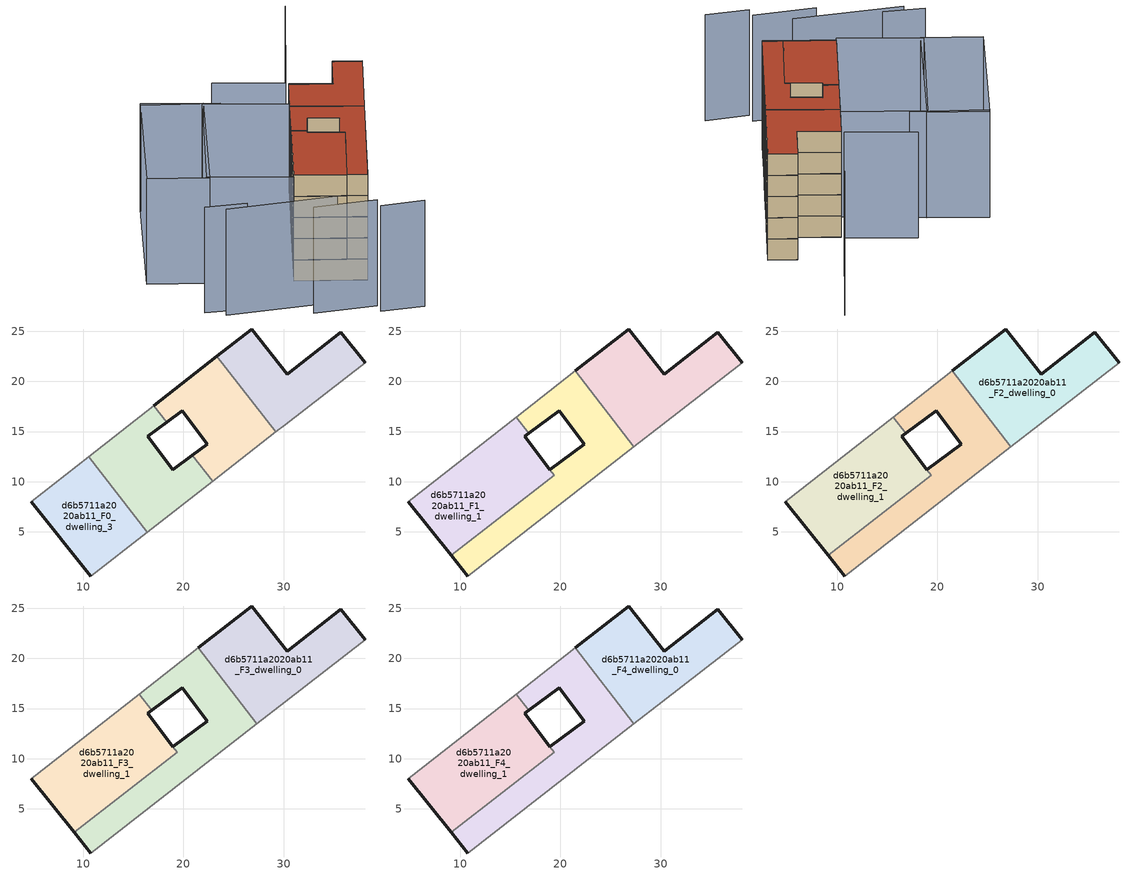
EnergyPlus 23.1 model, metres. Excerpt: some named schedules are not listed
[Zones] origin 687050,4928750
d6b5711a2020ab11_F0_dwelling_0
 floor ground (EU_floor_Construction): 38.14,21.88 35.68,24.89 30.34,20.7 26.8,25.22 23.34,22.51 29.21,14.96 30.17,15.7 z0
 wall outside (EU_wall_Construction): 23.34,22.51 26.8,25.22 30.34,20.7 35.68,24.89 38.14,21.88 z0:3
 wall adiabatic (EU_wall_Construction): 38.14,21.88 30.17,15.7 29.21,14.96 z0:3
 wall to d6b5711a2020ab11_F0_dwelling_1 (EU_wall_Construction): 29.21,14.96 23.34,22.51 z0:3
d6b5711a2020ab11_F0_dwelling_1
 floor ground (EU_floor_Construction): 29.21,14.96 23.34,22.51 17.04,17.58 18.33,15.92 19.89,17.08 22.36,13.74 20.89,12.64 22.9,10.04 z0
 wall outside (EU_wall_Construction): 20.89,12.64 22.36,13.74 19.89,17.08 18.33,15.92 / 17.04,17.58 23.34,22.51 z0:3
 wall to d6b5711a2020ab11_F0_dwelling_2 (EU_wall_Construction): 22.9,10.04 20.89,12.64 / 18.33,15.92 17.04,17.58 z0:3
 wall adiabatic (EU_wall_Construction): 29.21,14.96 22.9,10.04 z0:3
d6b5711a2020ab11_F0_dwelling_2
 floor ground (EU_floor_Construction): 22.9,10.04 20.89,12.64 18.95,11.19 16.45,14.52 18.33,15.92 17.04,17.58 10.56,12.51 16.41,4.99 z0
 wall outside (EU_wall_Construction): 18.33,15.92 16.45,14.52 18.95,11.19 20.89,12.64 z0:3
 wall adiabatic (EU_wall_Construction): 22.9,10.04 16.41,4.99 / 10.56,12.51 17.04,17.58 z0:3
 wall to d6b5711a2020ab11_F0_dwelling_3 (EU_wall_Construction): 16.41,4.99 10.56,12.51 z0:3
 roof outside (EU_roof_Construction): 19.37,10.64 16.45,14.52 18.95,11.19 z3
d6b5711a2020ab11_F0_dwelling_3
 floor ground (EU_floor_Construction): 16.41,4.99 10.56,12.51 4.82,8.01 10.79,0.6 z0
 wall outside (EU_wall_Construction): 10.79,0.6 4.82,8.01 z0:3
 wall adiabatic (EU_wall_Construction): 4.82,8.01 10.56,12.51 / 16.41,4.99 10.79,0.6 z0:3
d6b5711a2020ab11_F1_dwelling_0
 floor to d6b5711a2020ab11_F0_dwelling_0 (EU_floor_Construction): 38.14,21.88 35.68,24.89 30.34,20.7 26.8,25.22 23.34,22.51 29.21,14.96 30.17,15.7 z3
 floor to d6b5711a2020ab11_F0_dwelling_1 (EU_floor_Construction): 29.21,14.96 23.34,22.51 21.46,21.04 27.33,13.49 z3
 wall outside (EU_wall_Construction): 21.46,21.04 26.8,25.22 30.34,20.7 35.68,24.89 38.14,21.88 z3:6
 wall adiabatic (EU_wall_Construction): 38.14,21.88 30.17,15.7 27.33,13.49 z3:6
 wall to d6b5711a2020ab11_F1_dwelling_2 (EU_wall_Construction): 27.33,13.49 21.46,21.04 z3:6
d6b5711a2020ab11_F1_dwelling_1
 floor to d6b5711a2020ab11_F0_dwelling_3 (EU_floor_Construction): 14.79,7.07 10.56,12.51 4.82,8.01 9.12,2.67 z3
 floor to d6b5711a2020ab11_F0_dwelling_2 (EU_floor_Construction): 19.37,10.64 16.45,14.52 16.85,14.82 15.58,16.44 10.56,12.51 14.79,7.07 z3
 wall outside (EU_wall_Construction): 16.85,14.82 16.45,14.52 18.95,11.19 / 9.12,2.67 4.82,8.01 z3:6
 wall to d6b5711a2020ab11_F1_dwelling_2 (EU_wall_Construction): 15.58,16.44 16.85,14.82 / 18.95,11.19 19.37,10.64 9.12,2.67 z3:6
 wall adiabatic (EU_wall_Construction): 4.82,8.01 15.58,16.44 z3:6
d6b5711a2020ab11_F1_dwelling_2
 floor to d6b5711a2020ab11_F0_dwelling_1 (EU_floor_Construction): 27.33,13.49 21.46,21.04 17.04,17.58 18.33,15.92 19.89,17.08 22.36,13.74 20.89,12.64 22.9,10.04 z3
 floor to d6b5711a2020ab11_F0_dwelling_3 (EU_floor_Construction): 16.41,4.99 14.79,7.07 9.12,2.67 10.79,0.6 z3
 floor to d6b5711a2020ab11_F0_dwelling_2 (EU_floor_Construction): 18.33,15.92 17.04,17.58 15.58,16.44 16.85,14.82 z3; 22.9,10.04 20.89,12.64 18.95,11.19 19.37,10.64 14.79,7.07 16.41,4.99 z3
 wall outside (EU_wall_Construction): 18.95,11.19 22.36,13.74 19.89,17.08 16.85,14.82 / 10.79,0.6 9.12,2.67 z3:6
 wall adiabatic (EU_wall_Construction): 15.58,16.44 21.46,21.04 / 27.33,13.49 10.79,0.6 z3:6
d6b5711a2020ab11_F2_dwelling_0
 floor to d6b5711a2020ab11_F1_dwelling_0 (EU_floor_Construction): 30.17,15.7 38.14,21.88 35.68,24.89 30.34,20.7 26.8,25.22 21.46,21.04 27.33,13.49 z6
 wall outside (EU_wall_Construction): 21.46,21.04 26.8,25.22 30.34,20.7 35.68,24.89 38.14,21.88 z6:9
 wall adiabatic (EU_wall_Construction): 38.14,21.88 30.17,15.7 27.33,13.49 z6:9
 wall to d6b5711a2020ab11_F2_dwelling_2 (EU_wall_Construction): 27.33,13.49 21.46,21.04 z6:9
d6b5711a2020ab11_F2_dwelling_1
 floor to d6b5711a2020ab11_F1_dwelling_1 (EU_floor_Construction): 19.37,10.64 16.45,14.52 16.85,14.82 15.58,16.44 4.82,8.01 9.12,2.67 z6
 wall outside (EU_wall_Construction): 16.85,14.82 16.45,14.52 18.95,11.19 / 9.12,2.67 4.82,8.01 z6:9
 wall to d6b5711a2020ab11_F2_dwelling_2 (EU_wall_Construction): 15.58,16.44 16.85,14.82 / 18.95,11.19 19.37,10.64 9.12,2.67 z6:9
 wall adiabatic (EU_wall_Construction): 4.82,8.01 15.58,16.44 z6:9
d6b5711a2020ab11_F2_dwelling_2
 floor to d6b5711a2020ab11_F1_dwelling_2 (EU_floor_Construction): 19.37,10.64 9.12,2.67 10.79,0.6 27.33,13.49 21.46,21.04 15.58,16.44 16.85,14.82 19.89,17.08 22.36,13.74 18.95,11.19 z6
 wall outside (EU_wall_Construction): 18.95,11.19 22.36,13.74 19.89,17.08 16.85,14.82 / 10.79,0.6 9.12,2.67 z6:9
 wall adiabatic (EU_wall_Construction): 15.58,16.44 21.46,21.04 / 27.33,13.49 10.79,0.6 z6:9
d6b5711a2020ab11_F3_dwelling_0
 floor to d6b5711a2020ab11_F2_dwelling_0 (EU_floor_Construction): 30.17,15.7 38.14,21.88 35.68,24.89 30.34,20.7 26.8,25.22 21.46,21.04 27.33,13.49 z9
 wall outside (EU_wall_Construction): 21.46,21.04 26.8,25.22 30.34,20.7 35.68,24.89 38.14,21.88 z9:12
 wall adiabatic (EU_wall_Construction): 38.14,21.88 30.17,15.7 27.33,13.49 z9:12
 wall to d6b5711a2020ab11_F3_dwelling_2 (EU_wall_Construction): 27.33,13.49 21.46,21.04 z9:12
d6b5711a2020ab11_F3_dwelling_1
 floor to d6b5711a2020ab11_F2_dwelling_1 (EU_floor_Construction): 19.37,10.64 16.45,14.52 16.85,14.82 15.58,16.44 4.82,8.01 9.12,2.67 z9
 wall outside (EU_wall_Construction): 16.85,14.82 16.45,14.52 18.95,11.19 / 9.12,2.67 4.82,8.01 z9:12
 wall to d6b5711a2020ab11_F3_dwelling_2 (EU_wall_Construction): 15.58,16.44 16.85,14.82 / 18.95,11.19 19.37,10.64 9.12,2.67 z9:12
 wall adiabatic (EU_wall_Construction): 4.82,8.01 15.58,16.44 z9:12
d6b5711a2020ab11_F3_dwelling_2
 floor to d6b5711a2020ab11_F2_dwelling_2 (EU_floor_Construction): 19.37,10.64 9.12,2.67 10.79,0.6 27.33,13.49 21.46,21.04 15.58,16.44 16.85,14.82 19.89,17.08 22.36,13.74 18.95,11.19 z9
 wall outside (EU_wall_Construction): 18.95,11.19 22.36,13.74 19.89,17.08 16.85,14.82 / 10.79,0.6 9.12,2.67 z9:12
 wall adiabatic (EU_wall_Construction): 15.58,16.44 21.46,21.04 / 27.33,13.49 10.79,0.6 z9:12
d6b5711a2020ab11_F4_dwelling_0
 floor to d6b5711a2020ab11_F3_dwelling_0 (EU_floor_Construction): 30.17,15.7 38.14,21.88 35.68,24.89 30.34,20.7 26.8,25.22 21.46,21.04 27.33,13.49 z12
 wall outside (EU_wall_Construction): 21.46,21.04 26.8,25.22 30.34,20.7 35.68,24.89 38.14,21.88 z12:15
 wall adiabatic (EU_wall_Construction): 38.14,21.88 30.17,15.7 27.33,13.49 z12:15
 wall to d6b5711a2020ab11_F4_dwelling_2 (EU_wall_Construction): 27.33,13.49 21.46,21.04 z12:15
 roof outside (EU_roof_Construction): 35.68,24.89 38.14,21.88 30.17,15.7 27.33,13.49 21.46,21.04 26.8,25.22 30.34,20.7 z15
d6b5711a2020ab11_F4_dwelling_1
 floor to d6b5711a2020ab11_F3_dwelling_1 (EU_floor_Construction): 19.37,10.64 16.45,14.52 16.85,14.82 15.58,16.44 4.82,8.01 9.12,2.67 z12
 wall outside (EU_wall_Construction): 16.85,14.82 16.45,14.52 18.95,11.19 / 9.12,2.67 4.82,8.01 z12:15
 wall to d6b5711a2020ab11_F4_dwelling_2 (EU_wall_Construction): 15.58,16.44 16.85,14.82 / 18.95,11.19 19.37,10.64 9.12,2.67 z12:15
 wall adiabatic (EU_wall_Construction): 4.82,8.01 15.58,16.44 z12:15
 roof outside (EU_roof_Construction): 16.85,14.82 16.45,14.52 19.37,10.64 9.12,2.67 4.82,8.01 15.58,16.44 z15
d6b5711a2020ab11_F4_dwelling_2
 floor to d6b5711a2020ab11_F3_dwelling_2 (EU_floor_Construction): 19.37,10.64 9.12,2.67 10.79,0.6 27.33,13.49 21.46,21.04 15.58,16.44 16.85,14.82 19.89,17.08 22.36,13.74 18.95,11.19 z12
 wall outside (EU_wall_Construction): 18.95,11.19 22.36,13.74 19.89,17.08 16.85,14.82 / 10.79,0.6 9.12,2.67 z12:15
 wall adiabatic (EU_wall_Construction): 15.58,16.44 21.46,21.04 / 27.33,13.49 10.79,0.6 z12:15
 roof outside (EU_roof_Construction): 21.46,21.04 27.33,13.49 10.79,0.6 9.12,2.67 19.37,10.64 18.95,11.19 22.36,13.74 19.89,17.08 16.85,14.82 15.58,16.44 z15
shading: -8.61,8.77 3.06,-0.3 / -1.4,0.1 5.3,-5.03 / 4.18,-6.49 8.81,-10.03 / -9.75,11.39 -5.55,7.7 / 45.55,39.8 26.77,25.68 / 26.77,25.68 21.06,33.28 / 16.75,28.73 10.17,36.56 / 22.08,21.53 4.52,7.76 / 4.52,7.76 -2.41,16.61 / -2.41,16.61 15.14,30.37 / 15.14,30.37 22.08,21.53 / -7.25,22.55 10.47,36.82 / 10.47,36.82 15.55,30.52 / 15.55,30.52 -2.18,16.25 / -2.18,16.25 -7.25,22.55 z0:15
[Building]
EU S2 Campaign: North Axis=0; Terrain=City; Solar Distribution=FullExterior
[Site:Location]
Bologna: Latitude=44.5; Longitude=11.25; Time Zone=1; Elevation=37
[SizingPeriod:WeatherFileDays]
AnnualSizingPeriod: Begin Month=1; Begin Day of Month=1; End Month=12; End Day of Month=31; Day of Week for Start Day=Monday; Use Weather File Daylight Saving Period=No; Use Weather File Rain and Snow Indicators=No
[MATERIAL]
EU_InternalMass_Material: Roughness=MediumRough; Thickness=0.1; Conductivity=1; Density=1800; Specific Heat=900; Thermal Absorptance=0.9; Solar Absorptance=0.7; Visible Absorptance=0.7
[MATERIAL:NOMASS] Roughness=MediumRough; Thermal Absorptance=0.9; Solar Absorptance=0.7; Visible Absorptance=0.7
Name | Thermal Resistance
EU_wall_NoMass | 0.905828
EU_roof_NoMass | 0.37593
EU_floor_NoMass | 0.67114
[CONSTRUCTION]
EU_wall_Construction: EU_wall_NoMass
EU_roof_Construction: EU_roof_NoMass
EU_floor_Construction: EU_floor_NoMass
EU_InternalMass_Construction: EU_InternalMass_Material
[ZONE] Type=1; Multiplier=1; Ceiling Height=autocalculate; Floor Area=autocalculate; Part of Total Floor Area=Yes
Name | Volume
d6b5711a2020ab11_F0_dwelling_0 | 205.818
d6b5711a2020ab11_F1_dwelling_0; d6b5711a2020ab11_F2_dwelling_0; d6b5711a2020ab11_F3_dwelling_0; d6b5711a2020ab11_F4_dwelling_0 | 274.407
d6b5711a2020ab11_F0_dwelling_1 | 205.813
d6b5711a2020ab11_F1_dwelling_1; d6b5711a2020ab11_F2_dwelling_1; d6b5711a2020ab11_F3_dwelling_1; d6b5711a2020ab11_F4_dwelling_1 | 273.232
d6b5711a2020ab11_F0_dwelling_2 | 205.819
d6b5711a2020ab11_F1_dwelling_2; d6b5711a2020ab11_F2_dwelling_2; d6b5711a2020ab11_F3_dwelling_2; d6b5711a2020ab11_F4_dwelling_2 | 275.595
d6b5711a2020ab11_F0_dwelling_3 | 205.806
[INTERNALMASS] Construction=EU_InternalMass_Construction
Name | Zone or ZoneList | Surface Area
d6b5711a2020ab11_F0_dwelling_0_EU_InternalMass | d6b5711a2020ab11_F0_dwelling_0 | 68.6059
d6b5711a2020ab11_F0_dwelling_1_EU_InternalMass | d6b5711a2020ab11_F0_dwelling_1 | 68.6046
d6b5711a2020ab11_F0_dwelling_2_EU_InternalMass | d6b5711a2020ab11_F0_dwelling_2 | 68.6064
d6b5711a2020ab11_F0_dwelling_3_EU_InternalMass | d6b5711a2020ab11_F0_dwelling_3 | 68.6018
d6b5711a2020ab11_F1_dwelling_0_EU_InternalMass | d6b5711a2020ab11_F1_dwelling_0 | 91.4669
d6b5711a2020ab11_F1_dwelling_1_EU_InternalMass | d6b5711a2020ab11_F1_dwelling_1 | 91.0871
d6b5711a2020ab11_F1_dwelling_2_EU_InternalMass | d6b5711a2020ab11_F1_dwelling_2 | 91.8653
d6b5711a2020ab11_F2_dwelling_0_EU_InternalMass | d6b5711a2020ab11_F2_dwelling_0 | 91.4669
d6b5711a2020ab11_F2_dwelling_1_EU_InternalMass | d6b5711a2020ab11_F2_dwelling_1 | 91.0871
d6b5711a2020ab11_F2_dwelling_2_EU_InternalMass | d6b5711a2020ab11_F2_dwelling_2 | 91.8653
d6b5711a2020ab11_F3_dwelling_0_EU_InternalMass | d6b5711a2020ab11_F3_dwelling_0 | 91.4669
d6b5711a2020ab11_F3_dwelling_1_EU_InternalMass | d6b5711a2020ab11_F3_dwelling_1 | 91.0871
d6b5711a2020ab11_F3_dwelling_2_EU_InternalMass | d6b5711a2020ab11_F3_dwelling_2 | 91.8653
d6b5711a2020ab11_F4_dwelling_0_EU_InternalMass | d6b5711a2020ab11_F4_dwelling_0 | 91.4669
d6b5711a2020ab11_F4_dwelling_1_EU_InternalMass | d6b5711a2020ab11_F4_dwelling_1 | 91.0871
d6b5711a2020ab11_F4_dwelling_2_EU_InternalMass | d6b5711a2020ab11_F4_dwelling_2 | 91.8653
[OTHEREQUIPMENT] Fuel Type=Electricity; Design Level Calculation Method=Watts/Area; Power per Zone Floor Area=1; Fraction Latent=0; Fraction Radiant=0; Fraction Lost=0; Carbon Dioxide Generation Rate=0; EndUse Subcategory=EU_Step8_InternalGains
Name | Zone or ZoneList or Space or SpaceList | Schedule
EU_Step8_InternalGain_d6b5711a2020ab11_F0_dwelling_0_f000 | d6b5711a2020ab11_F0_dwelling_0 | EU_Step8_GainSchedule_d6b5711a2020ab11_F0_dwelling_0_f000
EU_Step8_InternalGain_d6b5711a2020ab11_F0_dwelling_1_f000 | d6b5711a2020ab11_F0_dwelling_1 | EU_Step8_GainSchedule_d6b5711a2020ab11_F0_dwelling_1_f000
EU_Step8_InternalGain_d6b5711a2020ab11_F0_dwelling_2_f000 | d6b5711a2020ab11_F0_dwelling_2 | EU_Step8_GainSchedule_d6b5711a2020ab11_F0_dwelling_2_f000
EU_Step8_InternalGain_d6b5711a2020ab11_F0_dwelling_3_f000 | d6b5711a2020ab11_F0_dwelling_3 | EU_Step8_GainSchedule_d6b5711a2020ab11_F0_dwelling_3_f000
EU_Step8_InternalGain_d6b5711a2020ab11_F1_dwelling_0_f000 | d6b5711a2020ab11_F1_dwelling_0 | EU_Step8_GainSchedule_d6b5711a2020ab11_F1_dwelling_0_f000
EU_Step8_InternalGain_d6b5711a2020ab11_F1_dwelling_1_f000 | d6b5711a2020ab11_F1_dwelling_1 | EU_Step8_GainSchedule_d6b5711a2020ab11_F1_dwelling_1_f000
EU_Step8_InternalGain_d6b5711a2020ab11_F1_dwelling_2_f000 | d6b5711a2020ab11_F1_dwelling_2 | EU_Step8_GainSchedule_d6b5711a2020ab11_F1_dwelling_2_f000
EU_Step8_InternalGain_d6b5711a2020ab11_F2_dwelling_0_f000 | d6b5711a2020ab11_F2_dwelling_0 | EU_Step8_GainSchedule_d6b5711a2020ab11_F2_dwelling_0_f000
EU_Step8_InternalGain_d6b5711a2020ab11_F2_dwelling_1_f000 | d6b5711a2020ab11_F2_dwelling_1 | EU_Step8_GainSchedule_d6b5711a2020ab11_F2_dwelling_1_f000
EU_Step8_InternalGain_d6b5711a2020ab11_F2_dwelling_2_f000 | d6b5711a2020ab11_F2_dwelling_2 | EU_Step8_GainSchedule_d6b5711a2020ab11_F2_dwelling_2_f000
EU_Step8_InternalGain_d6b5711a2020ab11_F3_dwelling_0_f000 | d6b5711a2020ab11_F3_dwelling_0 | EU_Step8_GainSchedule_d6b5711a2020ab11_F3_dwelling_0_f000
EU_Step8_InternalGain_d6b5711a2020ab11_F3_dwelling_1_f000 | d6b5711a2020ab11_F3_dwelling_1 | EU_Step8_GainSchedule_d6b5711a2020ab11_F3_dwelling_1_f000
EU_Step8_InternalGain_d6b5711a2020ab11_F3_dwelling_2_f000 | d6b5711a2020ab11_F3_dwelling_2 | EU_Step8_GainSchedule_d6b5711a2020ab11_F3_dwelling_2_f000
EU_Step8_InternalGain_d6b5711a2020ab11_F4_dwelling_0_f000 | d6b5711a2020ab11_F4_dwelling_0 | EU_Step8_GainSchedule_d6b5711a2020ab11_F4_dwelling_0_f000
EU_Step8_InternalGain_d6b5711a2020ab11_F4_dwelling_1_f000 | d6b5711a2020ab11_F4_dwelling_1 | EU_Step8_GainSchedule_d6b5711a2020ab11_F4_dwelling_1_f000
EU_Step8_InternalGain_d6b5711a2020ab11_F4_dwelling_2_f000 | d6b5711a2020ab11_F4_dwelling_2 | EU_Step8_GainSchedule_d6b5711a2020ab11_F4_dwelling_2_f000
[ZONEVENTILATION:DESIGNFLOWRATE] Schedule=EU_AlwaysOn; Design Flow Rate Calculation Method=AirChanges/Hour; Air Changes per Hour=0.73129; Ventilation Type=Natural; Fan Pressure Rise=0; Fan Total Efficiency=1; Constant Term Coefficient=1; Temperature Term Coefficient=0; Velocity Term Coefficient=0; Velocity Squared Term Coefficient=0; Minimum Indoor Temperature=-100; Maximum Indoor Temperature=100; Delta Temperature=-100; Minimum Outdoor Temperature=-100; Maximum Outdoor Temperature=100; Maximum Wind Speed=40
Name | Zone or ZoneList or Space or SpaceList
EU_ConstantAir_d6b5711a2020ab11_F0_dwelling_0 | d6b5711a2020ab11_F0_dwelling_0
EU_ConstantAir_d6b5711a2020ab11_F0_dwelling_1 | d6b5711a2020ab11_F0_dwelling_1
EU_ConstantAir_d6b5711a2020ab11_F0_dwelling_2 | d6b5711a2020ab11_F0_dwelling_2
EU_ConstantAir_d6b5711a2020ab11_F0_dwelling_3 | d6b5711a2020ab11_F0_dwelling_3
EU_ConstantAir_d6b5711a2020ab11_F1_dwelling_0 | d6b5711a2020ab11_F1_dwelling_0
EU_ConstantAir_d6b5711a2020ab11_F1_dwelling_1 | d6b5711a2020ab11_F1_dwelling_1
EU_ConstantAir_d6b5711a2020ab11_F1_dwelling_2 | d6b5711a2020ab11_F1_dwelling_2
EU_ConstantAir_d6b5711a2020ab11_F2_dwelling_0 | d6b5711a2020ab11_F2_dwelling_0
EU_ConstantAir_d6b5711a2020ab11_F2_dwelling_1 | d6b5711a2020ab11_F2_dwelling_1
EU_ConstantAir_d6b5711a2020ab11_F2_dwelling_2 | d6b5711a2020ab11_F2_dwelling_2
EU_ConstantAir_d6b5711a2020ab11_F3_dwelling_0 | d6b5711a2020ab11_F3_dwelling_0
EU_ConstantAir_d6b5711a2020ab11_F3_dwelling_1 | d6b5711a2020ab11_F3_dwelling_1
EU_ConstantAir_d6b5711a2020ab11_F3_dwelling_2 | d6b5711a2020ab11_F3_dwelling_2
EU_ConstantAir_d6b5711a2020ab11_F4_dwelling_0 | d6b5711a2020ab11_F4_dwelling_0
EU_ConstantAir_d6b5711a2020ab11_F4_dwelling_1 | d6b5711a2020ab11_F4_dwelling_1
EU_ConstantAir_d6b5711a2020ab11_F4_dwelling_2 | d6b5711a2020ab11_F4_dwelling_2
[HVACTEMPLATE:THERMOSTAT] Constant Heating Setpoint=20; Constant Cooling Setpoint=50
EU_HeatOnly_d6b5711a2020ab11_F0_dwelling_0; EU_HeatOnly_d6b5711a2020ab11_F0_dwelling_1; EU_HeatOnly_d6b5711a2020ab11_F0_dwelling_2; EU_HeatOnly_d6b5711a2020ab11_F0_dwelling_3; EU_HeatOnly_d6b5711a2020ab11_F1_dwelling_0; EU_HeatOnly_d6b5711a2020ab11_F1_dwelling_1; EU_HeatOnly_d6b5711a2020ab11_F1_dwelling_2; EU_HeatOnly_d6b5711a2020ab11_F2_dwelling_0; EU_HeatOnly_d6b5711a2020ab11_F2_dwelling_1; EU_HeatOnly_d6b5711a2020ab11_F2_dwelling_2; EU_HeatOnly_d6b5711a2020ab11_F3_dwelling_0; EU_HeatOnly_d6b5711a2020ab11_F3_dwelling_1; EU_HeatOnly_d6b5711a2020ab11_F3_dwelling_2; EU_HeatOnly_d6b5711a2020ab11_F4_dwelling_0; EU_HeatOnly_d6b5711a2020ab11_F4_dwelling_1; EU_HeatOnly_d6b5711a2020ab11_F4_dwelling_2
[HVACTEMPLATE:ZONE:IDEALLOADSAIRSYSTEM] System Availability Schedule=EU_AlwaysOn; Maximum Heating Supply Air Temperature=50; Minimum Cooling Supply Air Temperature=13; Maximum Heating Supply Air Humidity Ratio=0.0156; Minimum Cooling Supply Air Humidity Ratio=0.0077; Heating Limit=NoLimit; Cooling Limit=NoLimit; Heating Availability Schedule=EU_AlwaysOn; Cooling Availability Schedule=EU_CoolingOff; Dehumidification Control Type=ConstantSensibleHeatRatio; Cooling Sensible Heat Ratio=0.7; Dehumidification Setpoint=60; Humidification Control Type=None; Humidification Setpoint=30; Outdoor Air Method=None; Outdoor Air Flow Rate per Person=0.00944; Outdoor Air Flow Rate per Zone Floor Area=0; Outdoor Air Flow Rate per Zone=0; Demand Controlled Ventilation Type=None; Outdoor Air Economizer Type=NoEconomizer; Heat Recovery Type=None; Sensible Heat Recovery Effectiveness=0.7; Latent Heat Recovery Effectiveness=0.65
Name | Template Thermostat
d6b5711a2020ab11_F0_dwelling_0 | EU_HeatOnly_d6b5711a2020ab11_F0_dwelling_0
d6b5711a2020ab11_F0_dwelling_1 | EU_HeatOnly_d6b5711a2020ab11_F0_dwelling_1
d6b5711a2020ab11_F0_dwelling_2 | EU_HeatOnly_d6b5711a2020ab11_F0_dwelling_2
d6b5711a2020ab11_F0_dwelling_3 | EU_HeatOnly_d6b5711a2020ab11_F0_dwelling_3
d6b5711a2020ab11_F1_dwelling_0 | EU_HeatOnly_d6b5711a2020ab11_F1_dwelling_0
d6b5711a2020ab11_F1_dwelling_1 | EU_HeatOnly_d6b5711a2020ab11_F1_dwelling_1
d6b5711a2020ab11_F1_dwelling_2 | EU_HeatOnly_d6b5711a2020ab11_F1_dwelling_2
